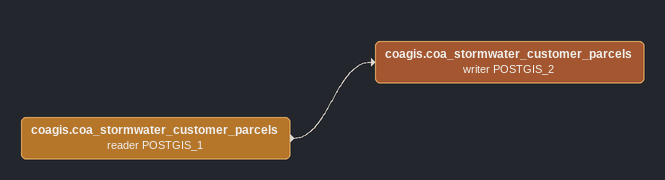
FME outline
coagis.coa_stormwater_customer_parcels (reader POSTGIS_1)
    -> coagis.coa_stormwater_customer_parcels (writer POSTGIS_2)
coagis.coa_stormwater_customer_parcels (writer POSTGIS_2)
